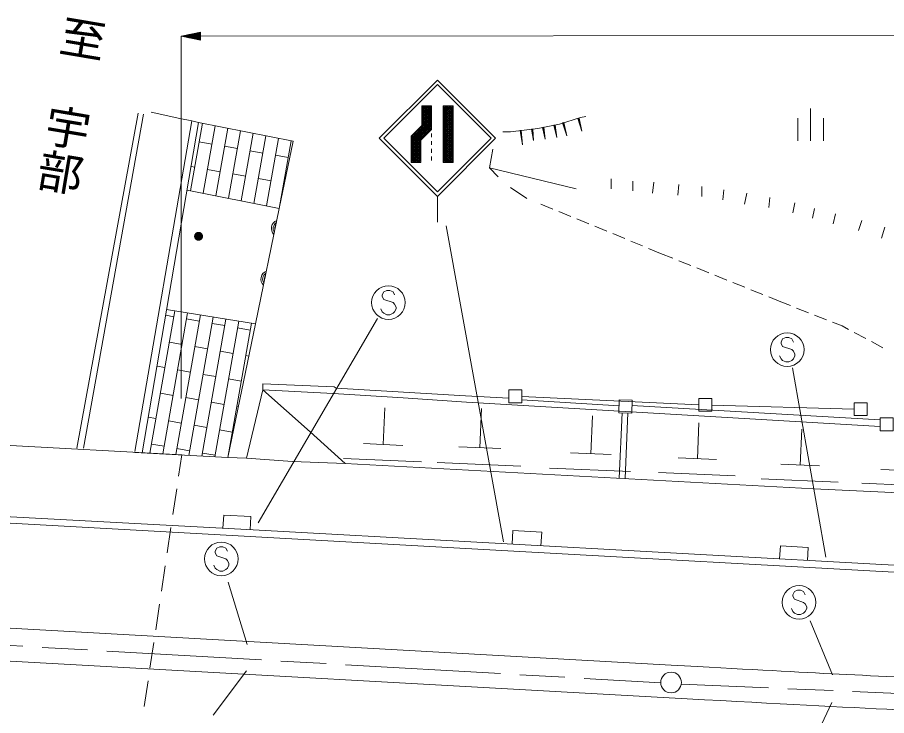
# Model space of a CAD drawing. Units: millimetres, scale not verified. Extents: x 40000 to 680000, y 20000 to 380000.
# Drawn here: x 214671 to 281902, y 287284 to 341260 of the extents above; entities that cross this region are included whole.
import ezdxf
from ezdxf.enums import TextEntityAlignment as Align

# ---------------------------------------------------------------- set-up
doc = ezdxf.new("R2010")
doc.units = ezdxf.units.MM
doc.header["$LTSCALE"] = 1000
doc.linetypes.add('CHAIN', pattern=[18.5, 12, -1.5, 3.5, -1.5])
for name, color, linetype, lineweight in [('M-BGD', 7, 'Continuous', 13), ('M-BGD-HTXT', 7, 'Continuous', 13), ('M-BMK', 2, 'CHAIN', 13), ('M-BMK-ROW', 30, 'Continuous', 13), ('M-BMK-SRVR', 3, 'Continuous', 13), ('M-STR-HTXT', 7, 'Continuous', 13), ('M-STR-STR1', 1, 'Continuous', 13), ('M-STR-STRC', 7, 'Continuous', 13), ('M-STR-STRD', 7, 'Continuous', 13)]:
    doc.layers.add(name, color=color, linetype=linetype, lineweight=lineweight)
doc.styles.add('@ＭＳ ゴシック', font='')
doc.styles.get('@ＭＳ ゴシック').set_extended_font_data('@MS Gothic')

msp = doc.modelspace()

# ---------------------------------------------------------------- linework, layer by layer
at = {"layer": 'M-BGD'}
for p, q in [((276026, 331709), (276026, 334209)), ((219271, 307947), (224012, 333855)), ((224435, 333770), (219779, 307947)), ((219779, 307947), (224435, 333770)), ((225028, 333940), (227229, 333432)), ((256609, 333008), (258217, 333516)), ((258217, 333516), (258641, 333604)), ((223758, 307693), (228161, 333262)), ((224330, 307601), (228686, 333143)), ((227229, 333432), (228161, 333262)), ((228986, 333083), (228065, 327860)), ((228686, 333143), (228161, 333262)), ((236006, 331683), (228686, 333143)), ((229967, 332887), (229046, 327664)), ((254915, 332670), (256609, 333008)), ((256164, 332921), (256262, 332939)), ((256164, 332921), (256388, 331963)), ((256213, 332930), (256388, 331963)), ((256262, 332939), (256388, 331963)), ((256830, 333101), (256926, 333129)), ((256830, 333101), (257168, 332098)), ((256878, 333115), (257168, 332098)), ((256926, 333129), (257168, 332098)), ((258022, 333436), (258118, 333462)), ((258022, 333436), (258334, 332477)), ((258070, 333449), (258334, 332477)), ((258118, 333462), (258334, 332477)), ((275026, 331709), (275026, 333459)), ((277026, 331709), (277026, 333459)), ((230948, 332692), (230027, 327469)), ((231929, 332496), (231008, 327273)), ((232910, 332301), (231989, 327077)), ((252206, 332416), (252799, 332416)), ((252799, 332416), (254915, 332670)), ((253548, 332506), (253648, 332518)), ((253548, 332506), (253730, 331410)), ((253598, 332512), (253730, 331410)), ((253648, 332518), (253730, 331410)), ((254442, 332613), (254541, 332625)), ((254442, 332613), (254598, 331735)), ((254492, 332619), (254598, 331735)), ((254541, 332625), (254598, 331735)), ((255278, 332761), (255377, 332779)), ((255278, 332761), (255494, 331849)), ((255328, 332770), (255494, 331849)), ((255377, 332779), (255494, 331849)), ((228732, 331644), (229717, 331471)), ((233891, 332105), (232970, 326881)), ((234872, 331909), (233951, 326685)), ((235853, 331714), (234931, 326490)), ((234931, 326490), (236006, 331683)), ((230702, 331297), (231687, 331124)), ((232672, 330950), (233656, 330776)), ((251444, 331061), (251190, 329622)), ((234641, 330603), (235626, 330429)), ((228103, 329725), (228385, 329675)), ((229370, 329501), (230355, 329328)), ((251190, 329622), (257879, 328013)), ((251190, 329622), (251867, 328944)), ((231339, 329154), (232324, 328980)), ((233309, 328807), (234294, 328633)), ((260588, 328013), (260588, 328775)), ((235279, 328459), (235337, 328449)), ((252799, 328098), (254069, 327251)), ((262281, 328606), (262281, 327844)), ((263805, 327674), (263890, 328521)), ((265753, 327505), (265837, 328352)), ((267615, 327420), (267615, 328182)), ((234931, 326490), (227794, 327914)), ((269224, 327166), (269309, 327928)), ((270917, 326828), (271087, 327674)), ((255168, 326827), (256097, 326445)), ((272780, 326574), (272865, 327336)), ((274643, 326150), (274812, 326912)), ((234931, 326490), (233087, 317580)), ((256559, 326255), (257484, 325875)), ((276167, 325727), (276336, 326489)), ((257946, 325684), (258871, 325304)), ((277775, 325304), (277945, 326066)), ((279723, 324796), (279977, 325558)), ((259334, 325114), (260258, 324733)), ((281755, 325050), (281501, 324203)), ((228717, 324034), (228381, 324369)), ((228385, 324281), (228740, 324636)), ((228395, 324433), (228588, 324626)), ((228825, 324067), (228414, 324478)), ((228541, 324067), (228415, 324194)), ((228424, 324178), (228842, 324597)), ((228906, 324128), (228475, 324558)), ((228489, 324103), (228918, 324531)), ((228962, 324212), (228560, 324615)), ((228579, 324051), (228970, 324442)), ((228989, 324327), (228675, 324641)), ((228702, 324032), (228988, 324319)), ((260721, 324543), (261646, 324163)), ((262108, 323973), (263033, 323592)), ((263495, 323402), (264424, 323020)), ((264424, 323020), (265366, 322640)), ((265829, 322453), (266757, 322079)), ((267220, 321892), (268148, 321518)), ((268611, 321331), (269539, 320956)), ((270002, 320769), (270930, 320395)), ((271393, 320208), (272321, 319834)), ((272784, 319647), (273725, 319267)), ((273725, 319267), (274463, 318977)), ((274928, 318794), (275859, 318429)), ((226851, 318566), (224912, 307568)), ((227839, 318410), (225918, 307512)), ((226143, 318234), (226773, 318123)), ((233087, 317580), (226217, 318666)), ((228827, 318254), (226923, 307457)), ((229815, 318098), (227929, 307401)), ((276324, 318246), (277255, 317880)), ((227758, 317949), (228743, 317776)), ((230803, 317941), (228934, 307345)), ((229728, 317602), (230712, 317429)), ((231791, 317785), (229940, 307289)), ((232779, 317629), (230946, 307233)), ((230946, 307233), (233087, 317580)), ((277720, 317698), (278457, 317408)), ((278457, 317408), (278963, 317138)), ((231697, 317255), (232682, 317081)), ((279404, 316902), (280285, 316430)), ((226426, 316154), (227411, 315980)), ((280726, 316194), (281608, 315723)), ((228396, 315806), (229380, 315633)), ((230365, 315459), (231350, 315285)), ((232335, 315112), (232568, 315071)), ((225471, 314291), (226079, 314184)), ((227063, 314010), (228048, 313837)), ((229033, 313663), (230018, 313489)), ((231003, 313316), (231987, 313142)), ((233658, 312459), (233664, 312942)), ((233664, 312942), (239167, 312688)), ((239167, 312688), (239337, 312604)), ((225731, 312214), (226716, 312041)), ((232394, 307185), (233658, 312459)), ((233658, 312459), (237305, 309217)), ((233658, 312459), (239083, 312180)), ((239083, 312180), (244501, 311842)), ((239337, 312604), (249327, 312011)), ((249327, 312011), (252694, 311824)), ((227701, 311867), (228686, 311693)), ((229671, 311520), (230655, 311346)), ((244501, 311842), (249412, 311503)), ((249412, 311503), (281407, 309624)), ((253694, 311705), (261215, 311229)), ((231640, 311172), (231757, 311152)), ((242965, 308243), (243088, 311067)), ((250429, 307995), (250561, 311025)), ((261439, 310690), (261224, 305629)), ((261892, 310679), (261676, 305605)), ((262206, 311261), (281407, 310144)), ((224798, 310348), (225384, 310245)), ((226369, 310071), (227354, 309897)), ((259022, 307532), (259149, 310452)), ((228338, 309724), (229323, 309550)), ((230308, 309376), (231293, 309203)), ((267269, 307136), (267390, 309905)), ((275216, 306645), (275337, 309423)), ((237305, 309217), (240014, 306762)), ((225037, 308275), (226022, 308101)), ((227006, 307928), (227991, 307754)), ((244478, 308177), (241452, 308309)), ((252052, 307925), (248806, 308066)), ((223761, 307632), (230946, 307233)), ((228976, 307580), (229961, 307407)), ((260586, 307464), (257458, 307600)), ((230946, 307233), (232394, 307185)), ((232394, 307185), (235950, 306931)), ((235950, 306931), (240014, 306762)), ((245938, 306901), (239887, 307164)), ((240014, 306762), (276272, 304825)), ((253618, 306556), (247127, 306838)), ((268753, 307071), (265786, 307200)), ((276705, 306580), (273728, 306710)), ((262096, 306145), (255839, 306417)), ((270185, 305820), (264251, 306078)), ((284279, 306191), (281452, 306314)), ((278142, 305325), (272188, 305584)), ((285644, 304999), (279990, 305245)), ((276272, 304825), (300847, 303625)), ((230570, 301763), (230626, 302790)), ((230626, 302790), (232719, 302678)), ((232663, 301651), (232719, 302678)), ((252939, 300533), (252997, 301587)), ((252997, 301587), (255228, 301464)), ((255170, 300411), (255228, 301464)), ((273627, 299394), (273682, 300401)), ((273682, 300401), (275838, 300283)), ((275782, 299275), (275838, 300283))]:
    msp.add_line(p, q, dxfattribs=at)
for points in [[(228989, 324337), (228989, 324342), (228989, 324347), (228988, 324353), (228988, 324358), (228988, 324363), (228987, 324368), (228986, 324374), (228986, 324379), (228985, 324384), (228984, 324390), (228983, 324395), (228982, 324400), (228981, 324405), (228980, 324410), (228978, 324416), (228977, 324421), (228975, 324426), (228974, 324431), (228972, 324436), (228970, 324441), (228968, 324446), (228966, 324451), (228964, 324456), (228962, 324461), (228960, 324466), (228958, 324470), (228955, 324475), (228953, 324480), (228950, 324485), (228948, 324489), (228945, 324494), (228942, 324498), (228939, 324503), (228936, 324507), (228933, 324512), (228930, 324516), (228927, 324520), (228924, 324525), (228920, 324529), (228917, 324533), (228914, 324537), (228910, 324541), (228906, 324545), (228903, 324549), (228899, 324552), (228895, 324556), (228891, 324560), (228887, 324563), (228883, 324567), (228879, 324570), (228875, 324574), (228871, 324577), (228867, 324580), (228862, 324583), (228858, 324587), (228854, 324590), (228849, 324592), (228845, 324595), (228840, 324598), (228836, 324601), (228831, 324603), (228826, 324606), (228822, 324608), (228817, 324611), (228812, 324613), (228807, 324615), (228802, 324617), (228797, 324619), (228792, 324621), (228787, 324623), (228782, 324625), (228777, 324627), (228772, 324628), (228767, 324630), (228762, 324631), (228757, 324632), (228752, 324634), (228746, 324635), (228741, 324636), (228736, 324637), (228731, 324638), (228725, 324638), (228720, 324639), (228715, 324640), (228709, 324640), (228704, 324641), (228699, 324641), (228693, 324641), (228688, 324641), (228683, 324641), (228677, 324641), (228672, 324641), (228667, 324641), (228661, 324640), (228656, 324640), (228651, 324639), (228646, 324639), (228640, 324638), (228635, 324637), (228630, 324636), (228625, 324635), (228619, 324634), (228614, 324633), (228609, 324632), (228604, 324630), (228599, 324629), (228594, 324627), (228588, 324626), (228583, 324624), (228578, 324622), (228573, 324620), (228568, 324618), (228564, 324616), (228559, 324614), (228554, 324612), (228549, 324610), (228544, 324607), (228540, 324605), (228535, 324602), (228530, 324599), (228526, 324597), (228521, 324594), (228517, 324591), (228512, 324588), (228508, 324585), (228504, 324582), (228499, 324579), (228495, 324575), (228491, 324572), (228487, 324569), (228483, 324565), (228479, 324562), (228475, 324558), (228471, 324554), (228467, 324551), (228464, 324547), (228460, 324543), (228456, 324539), (228453, 324535), (228449, 324531), (228446, 324527), (228443, 324522), (228440, 324518), (228436, 324514), (228433, 324510), (228430, 324505), (228427, 324501), (228425, 324496), (228422, 324492), (228419, 324487), (228417, 324482), (228414, 324478), (228412, 324473), (228409, 324468), (228407, 324463), (228405, 324458), (228403, 324453), (228401, 324448), (228399, 324444), (228397, 324439), (228395, 324433), (228394, 324428), (228392, 324423), (228391, 324418), (228389, 324413), (228388, 324408), (228387, 324403), (228386, 324397), (228385, 324392), (228384, 324387), (228383, 324382), (228382, 324376), (228381, 324371), (228381, 324366), (228380, 324361), (228380, 324355), (228380, 324350), (228380, 324345), (228380, 324339), (228380, 324334), (228380, 324329), (228380, 324323), (228380, 324318), (228380, 324313), (228381, 324307), (228381, 324302), (228382, 324297), (228383, 324291), (228384, 324286), (228385, 324281), (228386, 324276), (228387, 324270), (228388, 324265), (228389, 324260), (228391, 324255), (228392, 324250), (228394, 324245), (228395, 324240), (228397, 324235), (228399, 324230), (228401, 324225), (228403, 324220), (228405, 324215), (228407, 324210), (228409, 324205), (228412, 324200), (228414, 324196), (228417, 324191), (228419, 324186), (228422, 324182), (228425, 324177), (228427, 324172), (228430, 324168), (228433, 324164), (228436, 324159), (228440, 324155), (228443, 324151), (228446, 324146), (228449, 324142), (228453, 324138), (228456, 324134), (228460, 324130), (228464, 324126), (228467, 324123), (228471, 324119), (228475, 324115), (228479, 324112), (228483, 324108), (228487, 324104), (228491, 324101), (228495, 324098), (228499, 324094), (228504, 324091), (228508, 324088), (228512, 324085), (228517, 324082), (228521, 324079), (228526, 324076), (228530, 324074), (228535, 324071), (228540, 324068), (228544, 324066), (228549, 324064), (228554, 324061), (228559, 324059), (228564, 324057), (228568, 324055), (228573, 324053), (228578, 324051), (228583, 324049), (228588, 324047), (228594, 324046), (228599, 324044), (228604, 324043), (228609, 324041), (228614, 324040), (228619, 324039), (228625, 324038), (228630, 324037), (228635, 324036), (228640, 324035), (228646, 324034), (228651, 324034), (228656, 324033), (228661, 324033), (228667, 324032), (228672, 324032), (228677, 324032), (228683, 324032), (228688, 324032), (228693, 324032), (228699, 324032), (228704, 324033), (228709, 324033), (228715, 324033), (228720, 324034), (228725, 324035), (228731, 324036), (228736, 324036), (228741, 324037), (228746, 324038), (228752, 324040), (228757, 324041), (228762, 324042), (228767, 324043), (228772, 324045), (228777, 324047), (228782, 324048), (228787, 324050), (228792, 324052), (228797, 324054), (228802, 324056), (228807, 324058), (228812, 324060), (228817, 324062), (228822, 324065), (228826, 324067), (228831, 324070), (228836, 324072), (228840, 324075), (228845, 324078), (228849, 324081), (228854, 324084), (228858, 324087), (228862, 324090), (228867, 324093), (228871, 324096), (228875, 324099), (228879, 324103), (228883, 324106), (228887, 324110), (228891, 324113), (228895, 324117), (228899, 324121), (228903, 324124), (228906, 324128), (228910, 324132), (228914, 324136), (228917, 324140), (228920, 324144), (228924, 324149), (228927, 324153), (228930, 324157), (228933, 324161), (228936, 324166), (228939, 324170), (228942, 324175), (228945, 324179), (228948, 324184), (228950, 324189), (228953, 324193), (228955, 324198), (228958, 324203), (228960, 324207), (228962, 324212), (228964, 324217), (228966, 324222), (228968, 324227), (228970, 324232), (228972, 324237), (228974, 324242), (228975, 324247), (228977, 324252), (228978, 324258), (228980, 324263), (228981, 324268), (228982, 324273), (228983, 324278), (228984, 324284), (228985, 324289), (228986, 324294), (228986, 324299), (228987, 324305), (228988, 324310), (228988, 324315), (228988, 324321), (228989, 324326), (228989, 324331)], [(261203, 310695), (262193, 310673), (262215, 311662), (261226, 311685)], [(281407, 310294), (281407, 309304), (282397, 309304), (282397, 310294)]]:
    msp.add_lwpolyline(points, close=True, dxfattribs=at)
for centre, radius, start, end in [((234974, 324949), 654, 111.08468, 225.52652), ((234974, 324949), 523, 120.89592, 215.71528), ((234974, 324949), 392, 142.77237, 193.83883), ((234163, 321032), 654, 111.08468, 225.52652), ((234163, 321032), 523, 120.89592, 215.71528), ((234163, 321032), 392, 142.77237, 193.83883)]:
    msp.add_arc(centre, radius, start, end, dxfattribs=at)
at = {"layer": 'M-BMK'}
for p, q in [((166172, 295433), (264431, 289826)), ((309733, 287834), (266022, 289720))]:
    msp.add_line(p, q, dxfattribs=at)
at = {"layer": 'M-BMK-ROW'}
for p, q in [((252694, 311461), (252694, 312461)), ((252694, 312461), (253694, 312461)), ((253694, 312461), (253694, 311461)), ((253694, 311960), (267380, 311306)), ((253694, 311461), (252694, 311461)), ((267380, 310810), (267380, 311810)), ((267380, 311810), (268380, 311810)), ((268380, 311810), (268380, 310810)), ((279389, 310472), (279389, 311472)), ((279389, 311472), (280389, 311472)), ((280389, 311472), (280389, 310472)), ((268380, 310810), (267380, 310810)), ((268380, 311274), (279389, 310962)), ((280389, 310472), (279389, 310472))]:
    msp.add_line(p, q, dxfattribs=at)
at = {"layer": 'M-BMK-SRVR'}
msp.add_circle((265231, 289842), 800, dxfattribs=at)
at = {"layer": 'M-STR-HTXT'}
for p, q in [((227331, 339810), (228830, 340111)), ((227331, 339810), (228831, 339811)), ((227331, 339810), (228831, 339511)), ((227331, 339810), (227331, 311793)), ((228831, 339871), (227631, 339870)), ((228831, 339751), (227631, 339750)), ((227930, 339931), (228830, 339931)), ((227931, 339691), (228831, 339691)), ((228830, 339991), (228230, 339991)), ((228831, 339631), (228231, 339631)), ((228530, 340051), (228830, 340051)), ((228531, 339571), (228831, 339571)), ((228831, 339511), (228830, 340111)), ((344550, 339911), (228831, 339811))]:
    msp.add_line(p, q, dxfattribs=at)
at = {"layer": 'M-STR-STR1'}
for p, q in [((199688, 308966), (227383, 307431)), ((227383, 307431), (227138, 305794)), ((226991, 304805), (226695, 302827)), ((226548, 301838), (226253, 299860)), ((226105, 298871), (225810, 296893)), ((225662, 295904), (225367, 293926)), ((225219, 292937), (224924, 290959)), ((224777, 289970), (224481, 287991))]:
    msp.add_line(p, q, dxfattribs=at)
at = {"layer": 'M-STR-STRC'}
for p, q in [((242658, 331919), (247158, 336419)), ((251658, 331919), (247158, 336419)), ((243012, 331919), (247158, 336066)), ((251305, 331919), (247158, 336066)), ((245949, 334419), (245949, 332908)), ((245949, 334419), (246699, 334419)), ((245949, 334406), (245962, 334419)), ((245949, 334264), (246103, 334419)), ((245949, 334123), (246245, 334419)), ((245949, 333982), (246386, 334419)), ((245949, 333840), (246528, 334419)), ((245949, 333699), (246669, 334419)), ((245949, 333557), (246699, 334307)), ((246699, 333547), (245949, 334297)), ((245949, 333416), (246699, 334166)), ((246699, 333406), (245949, 334156)), ((246699, 333689), (245969, 334419)), ((246699, 333830), (246111, 334419)), ((246699, 333972), (246252, 334419)), ((246699, 334113), (246393, 334419)), ((246699, 334255), (246535, 334419)), ((246699, 334396), (246676, 334419)), ((246699, 334419), (246699, 333097)), ((247616, 334419), (247616, 330055)), ((247616, 334419), (248366, 334419)), ((247616, 334317), (247718, 334419)), ((247616, 334175), (247859, 334419)), ((247616, 334034), (248001, 334419)), ((247616, 333892), (248142, 334419)), ((247616, 333751), (248283, 334419)), ((248366, 333618), (247616, 334368)), ((247616, 333610), (248366, 334360)), ((248366, 333476), (247616, 334226)), ((247616, 333468), (248366, 334218)), ((248366, 333759), (247706, 334419)), ((248366, 333901), (247848, 334419)), ((248366, 334042), (247989, 334419)), ((248366, 334183), (248130, 334419)), ((248366, 334325), (248272, 334419)), ((248366, 334419), (248366, 330055)), ((245116, 332017), (246699, 333600)), ((245949, 333274), (246699, 334024)), ((246699, 333265), (245949, 334015)), ((245949, 333133), (246699, 333883)), ((246699, 333123), (245949, 333873)), ((245949, 332992), (246699, 333742)), ((246699, 332982), (245949, 333732)), ((246699, 332840), (245949, 333590)), ((248366, 333335), (247616, 334085)), ((247616, 333327), (248366, 334077)), ((248366, 333193), (247616, 333943)), ((247616, 333185), (248366, 333935)), ((248366, 333052), (247616, 333802)), ((247616, 333044), (248366, 333794)), ((248366, 332911), (247616, 333661)), ((247616, 332902), (248366, 333652)), ((248366, 332769), (247616, 333519)), ((247616, 332761), (248366, 333511)), ((245116, 331875), (246699, 333459)), ((245116, 331734), (246699, 333317)), ((245116, 331593), (246699, 333176)), ((245116, 331451), (246699, 333034)), ((245116, 332074), (245949, 332908)), ((245116, 331310), (246699, 332893)), ((246396, 332294), (245866, 332825)), ((246467, 332365), (245937, 332895)), ((246699, 332699), (245949, 333449)), ((246679, 332577), (245949, 333307)), ((246609, 332506), (245949, 333166)), ((246538, 332436), (245949, 333025)), ((246699, 333097), (246699, 332897)), ((246699, 332897), (246699, 332597)), ((248366, 332628), (247616, 333378)), ((247616, 332620), (248366, 333370)), ((248366, 332486), (247616, 333236)), ((247616, 332478), (248366, 333228)), ((248366, 332345), (247616, 333095)), ((247616, 332337), (248366, 333087)), ((248366, 332204), (247616, 332954)), ((247616, 332195), (248366, 332945)), ((248366, 332062), (247616, 332812)), ((247616, 332054), (248366, 332804)), ((245116, 331168), (246699, 332752)), ((245116, 331027), (246699, 332610)), ((245866, 331552), (245230, 332188)), ((245866, 331694), (245300, 332259)), ((245901, 331799), (245371, 332330)), ((245972, 331870), (245442, 332400)), ((246043, 331941), (245513, 332471)), ((246114, 332012), (245583, 332542)), ((246184, 332082), (245654, 332613)), ((246255, 332153), (245725, 332683)), ((246326, 332224), (245795, 332754)), ((245866, 331764), (246699, 332597)), ((246699, 332297), (246699, 331997)), ((248366, 331921), (247616, 332671)), ((247616, 331913), (248366, 332663)), ((248366, 331779), (247616, 332529)), ((247616, 331771), (248366, 332521)), ((248366, 331638), (247616, 332388)), ((247616, 331630), (248366, 332380)), ((248366, 331496), (247616, 332246)), ((247616, 331488), (248366, 332238)), ((242658, 331919), (247158, 327419)), ((243012, 331919), (247158, 327772)), ((245116, 332074), (245116, 330055)), ((245866, 331269), (245116, 332019)), ((245866, 331128), (245116, 331878)), ((245866, 330987), (245116, 331737)), ((245116, 330885), (245866, 331635)), ((245866, 330845), (245116, 331595)), ((245116, 330744), (245866, 331494)), ((245866, 330704), (245116, 331454)), ((245866, 331411), (245159, 332118)), ((245866, 331764), (245866, 330055)), ((246699, 331697), (246699, 331397)), ((247158, 327772), (251305, 331919)), ((247158, 327419), (251658, 331919)), ((248366, 331355), (247616, 332105)), ((247616, 331347), (248366, 332097)), ((248366, 331214), (247616, 331964)), ((247616, 331205), (248366, 331955)), ((248366, 331072), (247616, 331822)), ((247616, 331064), (248366, 331814)), ((248366, 330931), (247616, 331681)), ((247616, 330923), (248366, 331673)), ((248366, 330789), (247616, 331539)), ((247616, 330781), (248366, 331531)), ((245116, 330603), (245866, 331353)), ((245866, 330562), (245116, 331312)), ((245116, 330461), (245866, 331211)), ((245866, 330421), (245116, 331171)), ((245116, 330320), (245866, 331070)), ((245866, 330280), (245116, 331030)), ((245116, 330178), (245866, 330928)), ((245866, 330138), (245116, 330888)), ((245134, 330055), (245866, 330787)), ((246699, 331097), (246699, 330797)), ((248366, 330648), (247616, 331398)), ((247616, 330640), (248366, 331390)), ((248366, 330506), (247616, 331256)), ((247616, 330498), (248366, 331248)), ((248366, 330365), (247616, 331115)), ((247616, 330357), (248366, 331107)), ((248366, 330224), (247616, 330974)), ((247616, 330215), (248366, 330965)), ((248366, 330082), (247616, 330832)), ((247616, 330074), (248366, 330824)), ((245807, 330055), (245116, 330747)), ((245666, 330055), (245116, 330605)), ((245524, 330055), (245116, 330464)), ((245383, 330055), (245116, 330322)), ((245241, 330055), (245116, 330181)), ((245275, 330055), (245866, 330646)), ((245417, 330055), (245866, 330504)), ((245558, 330055), (245866, 330363)), ((245700, 330055), (245866, 330221)), ((246699, 330497), (246699, 330197)), ((248251, 330055), (247616, 330691)), ((248110, 330055), (247616, 330549)), ((247968, 330055), (247616, 330408)), ((247827, 330055), (247616, 330267)), ((247685, 330055), (247616, 330125)), ((247738, 330055), (248366, 330683)), ((247880, 330055), (248366, 330541)), ((248021, 330055), (248366, 330400)), ((248163, 330055), (248366, 330258)), ((248304, 330055), (248366, 330117)), ((245116, 330055), (245866, 330055)), ((245841, 330055), (245866, 330080)), ((247616, 330055), (248366, 330055)), ((247158, 327419), (247158, 325419)), ((252274, 300720), (247844, 325154)), ((243015, 320040), (242896, 319803)), ((243251, 320158), (243015, 320040)), ((243487, 320158), (243251, 320158)), ((243724, 320040), (243487, 320158)), ((243842, 319803), (243724, 320040)), ((242896, 319803), (242896, 319685)), ((242896, 319685), (243015, 319449)), ((243015, 319449), (243724, 319213)), ((242896, 318503), (242778, 318740)), ((243724, 319213), (243842, 319094)), ((243842, 319094), (243960, 318858)), ((243960, 318740), (243842, 318503)), ((243960, 318858), (243960, 318740)), ((243015, 318385), (242896, 318503)), ((243251, 318267), (243015, 318385)), ((243487, 318267), (243251, 318267)), ((243724, 318385), (243487, 318267)), ((243842, 318503), (243724, 318385)), ((233293, 302175), (242521, 317977)), ((273862, 316401), (273744, 316165)), ((273744, 316165), (273744, 316047)), ((273744, 316047), (273862, 315810)), ((274099, 316520), (273862, 316401)), ((274335, 316520), (274099, 316520)), ((274572, 316401), (274335, 316520)), ((274690, 316165), (274572, 316401)), ((273862, 315810), (274572, 315574)), ((274572, 315574), (274690, 315456)), ((274690, 315456), (274808, 315220)), ((273744, 314865), (273626, 315101)), ((273862, 314747), (273744, 314865)), ((274099, 314629), (273862, 314747)), ((274572, 314747), (274335, 314629)), ((274690, 314865), (274572, 314747)), ((274808, 315101), (274690, 314865)), ((274808, 315220), (274808, 315101)), ((274335, 314629), (274099, 314629)), ((277204, 299542), (274622, 314174)), ((230093, 300225), (229974, 299988)), ((229974, 299988), (229974, 299870)), ((229974, 299870), (230093, 299634)), ((230329, 300343), (230093, 300225)), ((230565, 300343), (230329, 300343)), ((230802, 300225), (230565, 300343)), ((230920, 299988), (230802, 300225)), ((230093, 299634), (230802, 299397)), ((230802, 299397), (230920, 299279)), ((230920, 299279), (231038, 299043)), ((229974, 298688), (229856, 298925)), ((230093, 298570), (229974, 298688)), ((230329, 298452), (230093, 298570)), ((230802, 298570), (230565, 298452)), ((230920, 298688), (230802, 298570)), ((231038, 298925), (230920, 298688)), ((231038, 299043), (231038, 298925)), ((230565, 298452), (230329, 298452)), ((232440, 292778), (230974, 297598)), ((274776, 296866), (274658, 296630)), ((274658, 296630), (274658, 296512)), ((274658, 296512), (274776, 296275)), ((275012, 296985), (274776, 296866)), ((275249, 296985), (275012, 296985)), ((275485, 296866), (275249, 296985)), ((275603, 296630), (275485, 296866)), ((274776, 296275), (275485, 296039)), ((275485, 296039), (275603, 295921)), ((275603, 295921), (275721, 295685)), ((274658, 295330), (274539, 295566)), ((274776, 295212), (274658, 295330)), ((275012, 295094), (274776, 295212)), ((275485, 295212), (275249, 295094)), ((275603, 295330), (275485, 295212)), ((275721, 295566), (275603, 295330)), ((275721, 295685), (275721, 295566)), ((275249, 295094), (275012, 295094)), ((277726, 290431), (275991, 294603)), ((232400, 290737), (229810, 287307)), ((277658, 288285), (275431, 283556))]:
    msp.add_line(p, q, dxfattribs=at)
for centre in [(243369, 319213), (274217, 315574), (230447, 299397), (275130, 296039)]:
    msp.add_circle(centre, 1300, dxfattribs=at)
at = {"layer": 'M-STR-STRD'}
for p, q in [((232917, 301637), (165820, 305241)), ((252611, 300032), (207444, 302534)), ((295874, 298168), (232917, 301637)), ((294732, 297700), (252611, 300032)), ((165504, 296742), (265226, 291177)), ((265079, 288650), (165226, 294223))]:
    msp.add_line(p, q, dxfattribs=at)
for points in [[(366297, 289044), (358768, 288887), (356840, 288852), (350778, 288796), (343903, 288732), (340052, 288743), (333176, 288778), (324920, 288820), (320293, 288772), (312039, 288995), (302790, 289246), (297614, 289566), (288372, 289998), (279329, 290421), (276478, 290573), (265226, 291177)], [(366404, 286568), (355851, 286368), (353152, 286304), (344657, 286257), (338139, 286220), (334487, 286217), (327969, 286258), (321146, 286301), (317323, 286343), (310502, 286515), (305032, 286653), (301972, 286856), (296506, 287093), (284227, 287626), (280358, 287853), (265079, 288650)]]:
    msp.add_open_spline(points, degree=3, knots=[0, 0, 0, 0, 1, 1, 1, 2, 2, 2, 3, 3, 3, 4, 4, 4, 5, 5, 5, 5], dxfattribs=at)

# ---------------------------------------------------------------- texts
at = {"layer": 'M-BGD-HTXT', "style": '@ＭＳ ゴシック'}
msp.add_text('至\u3000宇部', height=2566, rotation=260.452, dxfattribs=at).set_placement((217962, 341715), align=Align.BOTTOM_LEFT)

doc.saveas('drawing.dxf')
